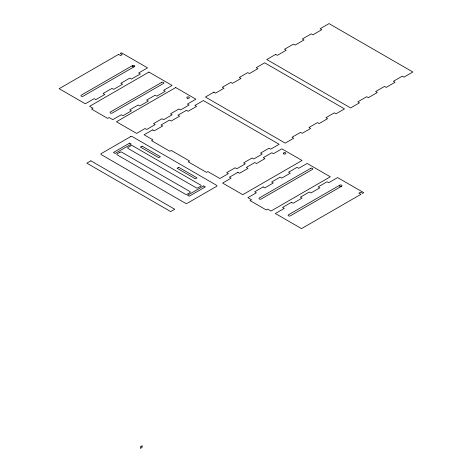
<?xml version="1.0" encoding="UTF-8"?>
<svg xmlns="http://www.w3.org/2000/svg" width="472" height="472" viewBox="0 0 472 472"><rect width="100%" height="100%" fill="white"/><g stroke="black" fill="none" stroke-linecap="round" stroke-linejoin="round"><path stroke-width="0.71" d="M132.561 65.543L81.308 95.137A1.292 0.749 0 0 0 81.308 96.194A1.292 0.749 0 0 0 83.137 96.194L134.39 66.605M339.781 185.183L288.522 214.772A1.292 0.749 0 0 0 288.522 215.834A1.292 0.749 0 0 0 290.357 215.834L341.61 186.239M118.537 54.404L59.153 88.689L85.308 103.793L94.199 98.66L95.869 99.621L104.76 94.489L103.091 93.527L111.982 88.394L113.652 89.355L122.549 84.222L120.873 83.255L129.765 78.122L131.44 79.09L140.331 73.956L138.656 72.989L147.547 67.856L121.392 52.758L120.212 53.442L122.236 54.61L120.566 55.578L118.537 54.404M148.916 72.069L89.645 106.294L92.99 108.224L91.527 109.073L107.657 118.383L109.12 117.54L112.784 119.658L121.257 114.767L122.926 115.734L131.399 110.843L129.723 109.876L138.19 104.99L139.865 105.952L148.332 101.067L146.656 100.099L155.129 95.208L156.798 96.176L165.271 91.285L163.595 90.323L172.062 85.432L148.916 72.069M161.713 82.376L110.454 111.97A1.292 0.749 0 0 0 110.454 113.026A1.292 0.749 0 0 0 112.289 113.026L163.542 83.432A1.292 0.749 0 0 0 163.542 82.376A1.292 0.749 0 0 0 161.713 82.376M175.72 87.544L116.448 121.77L136.609 133.411L145.075 128.52L146.727 129.47L155.194 124.584L153.547 123.629L162.014 118.743L163.66 119.693L172.127 114.802L170.48 113.852L178.953 108.967L180.599 109.917L189.065 105.026L187.419 104.076L195.886 99.185L175.72 87.544M130.543 136.673L101.256 153.583A1.292 0.749 0 0 0 101.256 154.639L185.466 203.255A1.292 0.749 0 0 0 187.295 203.255L216.583 186.346A1.292 0.749 0 0 0 216.583 185.29L132.378 136.673A1.292 0.749 0 0 0 130.543 136.673M90.895 160.834L86.842 163.17L170.687 211.574L174.734 209.238L90.895 160.834M275.654 54.398L266.763 59.531L350.607 107.94L359.499 102.807L357.823 101.84L366.714 96.707L368.39 97.674L377.281 92.536L375.606 91.574L384.497 86.441L386.173 87.403L395.064 82.27L393.388 81.308L402.28 76.175L403.955 77.137L412.847 72.004L329.002 23.6L320.11 28.733L321.78 29.701L312.889 34.834L311.219 33.866L302.328 38.999L303.998 39.967L295.106 45.1L293.437 44.132L284.545 49.265L286.215 50.233L277.324 55.366L275.654 54.398M213.887 92.152L205.414 97.037L285.23 143.122L293.696 138.231L292.026 137.263L300.493 132.378L302.168 133.34L310.635 128.455L308.965 127.487L317.432 122.602L319.101 123.564L327.568 118.673L325.898 117.711L334.365 112.82L336.04 113.787L344.507 108.896L264.692 62.817L256.225 67.708L257.895 68.67L249.428 73.561L247.759 72.594L239.286 77.485L240.962 78.446L232.489 83.337L230.82 82.37L222.353 87.261L224.023 88.229L215.556 93.114L213.887 92.152M129.582 143.152L113.445 152.462L115.121 153.429L131.251 144.113L129.582 143.152M152.562 129.883L144.09 134.768L152.916 139.865L151.547 140.656L169.867 151.235L171.242 150.444L189.567 161.023L188.192 161.813L206.512 172.392L207.887 171.602L219.881 178.522L228.348 173.637L226.678 172.669L235.144 167.784L236.814 168.746L245.281 163.861L243.611 162.893L252.077 158.002L253.753 158.97L262.166 154.108L260.55 153.117L269.016 148.226L270.686 149.193L279.153 144.302L203.367 100.548L194.901 105.439L196.57 106.401L188.104 111.292L186.434 110.324L177.962 115.215L179.637 116.177L171.165 121.068L169.495 120.1L161.029 124.991L162.698 125.959L154.232 130.844L152.562 129.883M130.809 145.807L128.065 147.394A1.292 0.749 0 0 0 128.065 148.45L196.187 187.779A1.292 0.749 0 0 0 198.016 187.779L200.759 186.192A1.292 0.749 0 0 0 200.759 185.136L132.638 145.807A1.292 0.749 0 0 0 130.809 145.807M119.953 152.214L117.203 153.801A1.292 0.749 0 0 0 117.203 154.857L185.325 194.187A1.292 0.749 0 0 0 187.16 194.187L189.903 192.6A1.292 0.749 0 0 0 189.903 191.543L121.782 152.214A1.292 0.749 0 0 0 119.953 152.214M142.066 146.131L140.42 147.081L158.745 157.66L160.392 156.71L142.066 146.131M178.717 167.289L177.065 168.238L195.39 178.817L197.036 177.867L178.717 167.289M203.692 185.938L187.561 195.255L189.237 196.216L205.367 186.906L203.692 185.938M237.888 172.327L229.422 177.218L231.068 178.168L222.601 183.053L242.767 194.7L302.039 160.474L281.878 148.833L273.412 153.725L271.76 152.769L263.293 157.66L264.94 158.61L256.473 163.501L254.827 162.551L246.36 167.436L248.006 168.392L239.54 173.277L237.888 172.327M263.152 186.912L254.685 191.803L256.355 192.765L247.888 197.656L251.552 199.774L250.089 200.618L266.22 209.928L267.683 209.084L271.034 211.019L330.312 176.793L307.166 163.436L298.699 168.321L297.024 167.353L288.557 172.245L290.227 173.212L281.76 178.097L280.091 177.136L271.618 182.021L273.294 182.988L264.827 187.88L263.152 186.912M310.629 168.351L259.37 197.945A1.292 0.749 0 0 0 259.37 199.001A1.292 0.749 0 0 0 261.205 199.001L312.458 169.407A1.292 0.749 0 0 0 312.458 168.351A1.292 0.749 0 0 0 310.629 168.351M291.478 202.287L282.586 207.42L284.256 208.388L275.365 213.521L301.519 228.619L360.903 194.334L358.879 193.166L360.549 192.198L362.573 193.373L363.759 192.688L337.604 177.584L328.713 182.717L327.043 181.755L318.152 186.888L319.821 187.85L310.93 192.989L309.26 192.021L300.369 197.154L302.039 198.122L293.147 203.255L291.478 202.287M142.066 445.863L140.42 446.813L140.42 448.4L142.066 447.45L142.066 445.863M283.849 153.937A1.292 0.749 0 0 0 285.896 153.406A1.292 0.749 0 0 0 284.079 152.645A1.292 0.749 0 0 0 283.849 153.937M187.337 98.217A1.292 0.749 0 0 0 189.384 97.686A1.292 0.749 0 0 0 187.573 96.925A1.292 0.749 0 0 0 187.337 98.217M132.732 66.688A1.292 0.749 0 0 0 134.768 66.139A1.292 0.749 0 0 0 132.933 65.396A1.292 0.749 0 0 0 132.732 66.688M340.046 186.357A1.292 0.749 0 0 0 341.988 185.708A1.292 0.749 0 0 0 340.046 185.065A1.292 0.749 0 0 0 340.046 186.357"/></g></svg>
